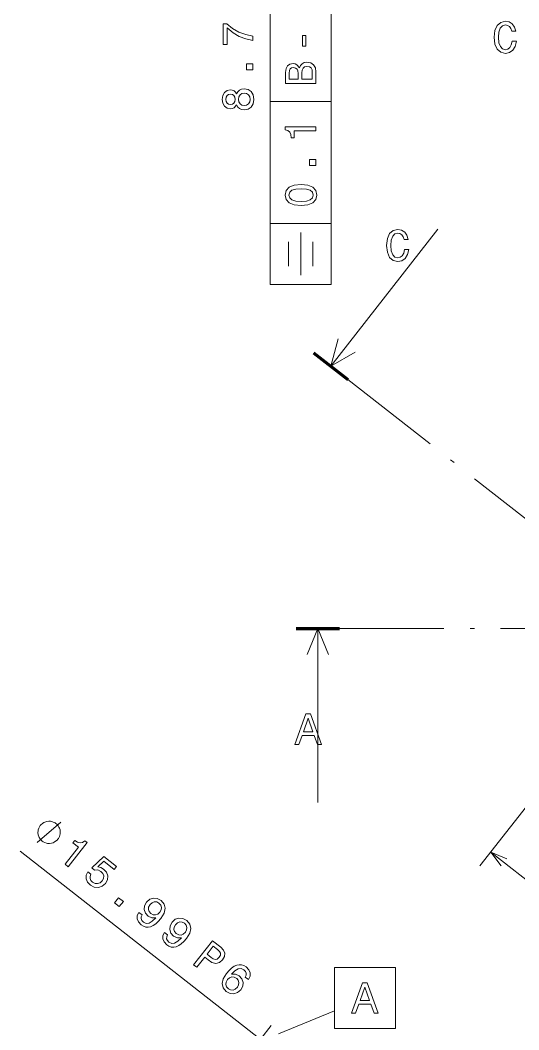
# Model space of a CAD drawing. Extents: x 0 to 420, y 0 to 297.
# Drawn here: x 110.9 to 168.2, y 113.9 to 230 of the extents above; entities that cross this region are included whole.
import ezdxf

# ---------------------------------------------------------------- set-up
doc = ezdxf.new("R2010")
doc.units = 0
doc.linetypes.add('DASHDOT', pattern=[18.5, 12, -3, 0.5, -3])

msp = doc.modelspace()

# ---------------------------------------------------------------- linework, layer by layer
at = {"color": 7, "lineweight": 13}
for p, q in [((139.687347, 219.339386), (139.687347, 244.471268)), ((139.6828, 199.586685), (139.6828, 234.602814)), ((146.6828, 199.586685), (146.6828, 234.602829)), ((146.62767, 190.189514), (158.957611, 205.936661)), ((145.149948, 160.026749), (145.149948, 140.026749)), ((183.916962, 158.452042), (163.782669, 132.737595)), ((151.133011, 102.941849), (110.934448, 134.41713)), ((186.364044, 117.596626), (165.015671, 134.312302)), ((118.952126, 87.772865), (139.779144, 114.372025))]:
    msp.add_line(p, q, dxfattribs=at)
at = {"color": 7, "lineweight": 13, "ltscale": 0.175}
for p, q in [((139.6828, 220.594757), (146.6828, 220.594757)), ((139.6828, 206.586685), (146.6828, 206.586685)), ((139.6828, 199.586685), (146.6828, 199.586685))]:
    msp.add_line(p, q, dxfattribs=at)
at = {"color": 7, "lineweight": 100, "ltscale": 0.125}
for p, q in [((144.659271, 191.730759), (148.596054, 188.64827)), ((142.649948, 160.026749), (147.649948, 160.026749))]:
    msp.add_line(p, q, dxfattribs=at)
at = {"color": 7, "linetype": 'DASHDOT', "lineweight": 13}
for p, q in [((148.596054, 188.64827), (239.793579, 117.241051)), ((147.649948, 160.026749), (190.149948, 160.026749))]:
    msp.add_line(p, q, dxfattribs=at)
at = {"color": 7, "lineweight": 13, "ltscale": 0.173919}
msp.add_line((140.632339, 113.40609), (147.056244, 116.076279), dxfattribs=at)
at = {"color": 7, "lineweight": 13}
for points in [[(137.687347, 227.628433), (137.687347, 228.137802), (136.855209, 228.30423), (136.078552, 228.596725), (135.357376, 229.010269), (134.68158, 229.549896), (134.263, 229.549896), (134.263, 227.149323), (134.721924, 227.149323), (134.721924, 229.06575), (135.402756, 228.511002), (136.113861, 228.092407), (136.870346, 227.799896)], [(167.48497, 227.540787), (167.384094, 227.117157), (167.217667, 226.81456), (166.985687, 226.62796), (166.713348, 226.567444), (166.385544, 226.658234), (166.128342, 226.930557), (165.956863, 227.374359), (165.901382, 227.989639), (165.956863, 228.599869), (166.123291, 229.048721), (166.380493, 229.321045), (166.713348, 229.41687), (166.955429, 229.36644), (167.162201, 229.225235), (167.323578, 228.998291), (167.434525, 228.685608), (167.913635, 228.685608), (167.762344, 229.164719), (167.500092, 229.527817), (167.142029, 229.754776), (166.713348, 229.835464), (166.178772, 229.709381), (165.770264, 229.356354), (165.508011, 228.776382), (165.417236, 227.989639), (165.508011, 227.202896), (165.770264, 226.622925), (166.178772, 226.264862), (166.713348, 226.143814), (167.182373, 226.239639), (167.560608, 226.506927), (167.827896, 226.945694), (167.969116, 227.540787)], [(137.687347, 224.245438), (137.687347, 224.941391), (136.935898, 224.941391), (136.935898, 224.245438)], [(135.801178, 220.232025), (135.942383, 219.974823), (136.139069, 219.798309), (136.3862, 219.687363), (136.683746, 219.652054), (137.132584, 219.732758), (137.480576, 219.964737), (137.702469, 220.342987), (137.788208, 220.857391), (137.702469, 221.36676), (137.480576, 221.744995), (137.132584, 221.97699), (136.683746, 222.062729), (136.3862, 222.022385), (136.139069, 221.916473), (135.942383, 221.734909), (135.801178, 221.482758), (135.680145, 221.684479), (135.513718, 221.825699), (135.311981, 221.911423), (135.064865, 221.941681), (134.706802, 221.860992), (134.419327, 221.649185), (134.232727, 221.306244), (134.162125, 220.857391), (134.232727, 220.403503), (134.419327, 220.060562), (134.706802, 219.843704), (135.064865, 219.768051), (135.311981, 219.793274), (135.513718, 219.879013)], [(135.105209, 220.247162), (134.883316, 220.287506), (134.711838, 220.408539), (134.605927, 220.600189), (134.565582, 220.857391), (134.605927, 221.109558), (134.711838, 221.301193), (134.883316, 221.422241), (135.105209, 221.467621), (135.332153, 221.422241), (135.508667, 221.301193), (135.624664, 221.109558), (135.659973, 220.857391), (135.619629, 220.600189), (135.508667, 220.408539), (135.332153, 220.287506)], [(136.67366, 220.136215), (136.406372, 220.181595), (136.204636, 220.32785), (136.073517, 220.554794), (136.028122, 220.857391), (136.073517, 221.154938), (136.204636, 221.381882), (136.406372, 221.528137), (136.67366, 221.578568), (136.961121, 221.528137), (137.177979, 221.381882), (137.319183, 221.154938), (137.364578, 220.857391), (137.319183, 220.554794), (137.177979, 220.32785), (136.961121, 220.181595)], [(155.115768, 203.606964), (155.014893, 203.183334), (154.848465, 202.880737), (154.616486, 202.694138), (154.344147, 202.633621), (154.016342, 202.724411), (153.75914, 202.996735), (153.587662, 203.440536), (153.532181, 204.055817), (153.587662, 204.666046), (153.754089, 205.114899), (154.011292, 205.387222), (154.344147, 205.483047), (154.586227, 205.432617), (154.792999, 205.291412), (154.954376, 205.064468), (155.065323, 204.751785), (155.544434, 204.751785), (155.393143, 205.230896), (155.13089, 205.593994), (154.772827, 205.820953), (154.344147, 205.901642), (153.80957, 205.775558), (153.401062, 205.422531), (153.138809, 204.84256), (153.048035, 204.055817), (153.138809, 203.269073), (153.401062, 202.689102), (153.80957, 202.331039), (154.344147, 202.209991), (154.813171, 202.305817), (155.191406, 202.573105), (155.458694, 203.011871), (155.599915, 203.606964)], [(142.509811, 146.693558), (142.973801, 146.693558), (143.341949, 147.722382), (144.738922, 147.722382), (145.107086, 146.693558), (145.581146, 146.693558), (144.300171, 150.198608), (143.785751, 150.198608)], [(143.503342, 148.151047), (144.042953, 149.694275), (144.582581, 148.151047)], [(115.267197, 135.787384), (115.339119, 135.879242), (115.437042, 136.098923), (115.499001, 136.272659), (115.524994, 136.400482), (115.541023, 136.610199), (115.511124, 136.855881), (115.445259, 137.055618), (115.389359, 137.173477), (115.287537, 137.327286), (115.139778, 137.517059), (115.04792, 137.588989), (114.956062, 137.660919), (114.736389, 137.758835), (114.562637, 137.820801), (114.434814, 137.846786), (114.225105, 137.862823), (113.979431, 137.832916), (113.779686, 137.767059), (113.661827, 137.711151), (113.508011, 137.609329), (113.318237, 137.461578), (113.246307, 137.36972), (113.174385, 137.277863), (113.076462, 137.058182), (113.014511, 136.88443), (112.98851, 136.756607), (112.972481, 136.546906), (113.002388, 136.301224), (113.068245, 136.101486), (113.124146, 135.983627), (113.225967, 135.829803), (113.373726, 135.64003), (113.465584, 135.5681), (113.557442, 135.496185), (113.777122, 135.39827), (113.950867, 135.336304), (114.07869, 135.310303), (114.288399, 135.294281), (114.534073, 135.324188), (114.733818, 135.390045), (114.851677, 135.445938), (115.005493, 135.54776), (115.195267, 135.695526)], [(116.099426, 132.913116), (116.46077, 132.630188), (118.634056, 135.405792), (118.364037, 135.617218), (118.102905, 135.430954), (117.832481, 135.380081), (117.539467, 135.45578), (117.212814, 135.660309), (116.992065, 135.378387), (117.635338, 134.87471)], [(118.690475, 132.043701), (118.522881, 131.649689), (118.518471, 131.24321), (118.68, 130.860519), (118.99868, 130.514908), (119.455696, 130.272369), (119.921745, 130.221313), (120.362793, 130.37558), (120.749153, 130.713593), (120.970802, 131.135742), (121.007164, 131.574844), (120.855484, 131.994659), (120.52317, 132.363739), (120.188049, 132.549286), (119.855141, 132.598572), (120.547729, 133.254059), (121.75486, 132.308884), (122.009811, 132.634491), (120.536636, 133.787979), (119.17408, 132.497711), (119.491745, 132.248993), (119.868179, 132.25528), (120.214874, 132.092712), (120.434807, 131.850052), (120.529884, 131.570633), (120.500633, 131.279678), (120.348442, 130.995316), (120.108887, 130.779358), (119.829468, 130.68428), (119.538513, 130.713531), (119.254158, 130.865738), (119.065468, 131.058304), (118.974174, 131.277115), (118.966972, 131.513336), (119.059761, 131.754547)], [(121.780083, 128.465195), (122.328056, 128.036133), (122.791321, 128.627792), (122.243347, 129.056854)], [(124.577431, 127.376595), (124.391373, 127.016266), (124.372459, 126.64035), (124.52433, 126.278038), (124.838173, 125.942627), (125.094215, 125.78698), (125.360634, 125.693672), (125.635704, 125.676857), (125.923393, 125.733429), (126.213524, 125.858551), (126.512306, 126.060165), (126.806435, 126.329468), (127.10611, 126.671295), (127.476997, 127.284035), (127.602669, 127.845383), (127.48571, 128.334091), (127.129234, 128.75412), (126.684128, 128.987335), (126.241051, 129.02681), (125.820374, 128.882217), (125.46769, 128.562668), (125.232742, 128.131729), (125.192406, 127.695732), (125.327347, 127.295433), (125.634109, 126.95916), (126.066444, 126.74234), (126.528702, 126.7519), (126.120056, 126.360886), (125.747368, 126.146683), (125.40667, 126.112404), (125.093987, 126.261154), (124.909264, 126.450623), (124.826775, 126.656128), (124.836327, 126.872833), (124.942741, 127.090553)], [(125.855972, 128.26506), (126.08844, 128.480164), (126.351974, 128.587677), (126.62307, 128.573959), (126.883614, 128.44043), (127.083687, 128.213303), (127.165993, 127.950302), (127.127937, 127.672646), (126.978851, 127.39225), (126.739296, 127.176292), (126.481979, 127.076721), (126.20916, 127.104584), (125.935852, 127.254532), (125.748543, 127.465248), (125.667961, 127.714088), (125.699799, 127.983803)], [(127.519012, 125.073349), (127.332954, 124.71302), (127.314041, 124.337105), (127.465912, 123.974792), (127.779762, 123.639381), (128.035797, 123.483734), (128.302216, 123.390427), (128.577286, 123.373611), (128.864975, 123.430183), (129.155106, 123.555305), (129.453888, 123.75692), (129.748016, 124.026222), (130.047699, 124.36805), (130.418579, 124.980789), (130.54425, 125.542137), (130.427292, 126.030838), (130.070816, 126.450874), (129.625717, 126.684097), (129.182632, 126.723572), (128.761963, 126.578972), (128.409271, 126.25943), (128.174332, 125.828484), (128.133987, 125.392487), (128.268936, 124.992188), (128.575699, 124.655914), (129.008026, 124.439095), (129.470291, 124.448654), (129.061646, 124.05764), (128.68895, 123.843437), (128.348251, 123.809158), (128.035568, 123.957909), (127.850853, 124.147377), (127.768356, 124.352882), (127.777908, 124.569588), (127.884331, 124.787308)], [(128.797546, 125.961815), (129.030029, 126.17691), (129.293564, 126.284424), (129.564651, 126.270721), (129.825195, 126.137177), (130.025269, 125.910057), (130.107574, 125.647057), (130.069519, 125.3694), (129.920441, 125.089005), (129.680878, 124.873047), (129.423569, 124.773476), (129.150742, 124.801338), (128.877426, 124.951286), (128.690125, 125.162003), (128.609543, 125.410843), (128.641388, 125.680557)], [(130.867706, 121.349625), (131.233017, 121.063591), (132.143997, 122.227036), (132.549026, 121.909904), (132.973557, 121.60952), (133.40799, 121.493553), (133.829865, 121.598785), (134.190491, 121.912102), (134.402283, 122.297119), (134.439331, 122.671646), (134.295395, 123.02774), (133.978439, 123.359184), (133.025452, 124.105377)], [(133.614899, 123.099396), (133.834488, 122.889023), (133.950134, 122.676773), (133.94455, 122.456955), (133.809296, 122.210579), (133.589249, 122.011368), (133.373215, 121.956329), (133.134598, 122.027878), (132.868896, 122.203896), (132.408279, 122.56456), (133.12648, 123.481819)], [(137.176468, 119.657372), (137.352859, 120.038078), (137.364685, 120.413132), (137.212814, 120.775444), (136.903809, 121.10067), (136.647766, 121.25631), (136.386185, 121.339432), (136.111115, 121.356247), (135.82341, 121.299675), (135.533295, 121.174561), (135.237625, 120.976913), (134.936401, 120.706749), (134.643814, 120.365776), (134.265839, 119.752174), (134.140167, 119.190834), (134.261108, 118.69902), (134.624664, 118.279846), (135.065796, 118.049736), (135.505768, 118.006287), (135.926437, 118.150894), (136.286209, 118.471291), (136.514069, 118.901375), (136.55838, 119.334267), (136.419464, 119.737671), (136.119781, 120.074814), (135.680374, 120.290764), (135.221222, 120.285172), (135.622787, 120.675323), (135.995483, 120.889526), (136.336182, 120.923813), (136.65593, 120.775925), (136.829605, 120.588699), (136.915207, 120.387161), (136.905655, 120.170456), (136.811142, 119.943413)], [(147.056244, 121.031097), (147.056244, 114.031097), (154.056244, 114.031097), (154.056244, 121.031097)], [(135.897919, 118.768906), (135.658371, 118.552948), (135.397949, 118.449402), (135.119766, 118.46225), (134.866318, 118.596649), (134.663116, 118.819801), (134.580826, 119.082802), (134.614899, 119.363571), (134.77504, 119.641716), (135.007523, 119.856812), (135.264832, 119.956383), (135.540756, 119.932487), (135.821152, 119.783401), (136.001373, 119.571831), (136.081955, 119.322983), (136.047012, 119.049301)], [(149.023102, 115.781097), (149.487076, 115.781097), (149.85524, 116.809921), (151.252213, 116.809921), (151.620361, 115.781097), (152.094421, 115.781097), (150.813446, 119.28614), (150.299042, 119.28614)], [(150.016617, 117.238594), (150.556244, 118.781822), (151.095871, 117.238594)]]:
    msp.add_lwpolyline(points, close=True, dxfattribs=at)
at = {"color": 7, "lineweight": 5}
for points in [[(143.777908, 226.988556), (143.777908, 228.209015), (143.379486, 228.209015), (143.379486, 226.988556)], [(143.041595, 224.493179), (142.749084, 224.846191), (142.552399, 224.936981), (142.310318, 224.967239), (141.932083, 224.901672), (141.659744, 224.704987), (141.493317, 224.387268), (141.4328, 223.943466), (141.4328, 222.697784), (144.9328, 222.697784), (144.9328, 224.014069), (144.862198, 224.483078), (144.655426, 224.83107), (144.327606, 225.047928), (143.883804, 225.123581), (143.586258, 225.078186), (143.339142, 224.957153), (143.157578, 224.760468)], [(142.885254, 223.847641), (142.885254, 223.161758), (141.851395, 223.161758), (141.851395, 223.887985), (141.881653, 224.160324), (141.972427, 224.351959), (142.128769, 224.467957), (142.360748, 224.508301), (142.592743, 224.462906), (142.75412, 224.341873), (142.854996, 224.135101)], [(144.514206, 223.958588), (144.514206, 223.161758), (143.308884, 223.161758), (143.308884, 223.913208), (143.344177, 224.230927), (143.450089, 224.45787), (143.631653, 224.59404), (143.89389, 224.63942), (144.17128, 224.59404), (144.362915, 224.467957), (144.478912, 224.256134)], [(144.9328, 217.235962), (144.9328, 217.694901), (141.407578, 217.694901), (141.407578, 217.351959), (141.715225, 217.261185), (141.921997, 217.07962), (142.04303, 216.802246), (142.083374, 216.418961), (142.441452, 216.418961), (142.441452, 217.235962)], [(144.9328, 213.242737), (144.9328, 213.938705), (144.181366, 213.938705), (144.181366, 213.242737)], [(143.223145, 208.639282), (144.014938, 208.71492), (144.579773, 208.951965), (144.922714, 209.3302), (145.033661, 209.854691), (144.922714, 210.374146), (144.579773, 210.752396), (144.014938, 210.984375), (143.223145, 211.065079), (142.436401, 210.984375), (142.123718, 210.888565), (141.866516, 210.752396), (141.523575, 210.374146), (141.407578, 209.854691), (141.523575, 209.3302), (141.871567, 208.951965), (142.436401, 208.71492)], [(143.223145, 209.123428), (142.612915, 209.163773), (142.174149, 209.289856), (141.916946, 209.5168), (141.826172, 209.854691), (141.916946, 210.187546), (142.174149, 210.41449), (142.612915, 210.540573), (143.223145, 210.580917), (143.838425, 210.540573), (144.277176, 210.41449), (144.534378, 210.187546), (144.620117, 209.854691), (144.534378, 209.5168), (144.277176, 209.289856), (143.838425, 209.163773)]]:
    msp.add_lwpolyline(points, close=True, dxfattribs=at)
at = {"color": 7, "lineweight": 13}
for points in [[(143.1828, 200.636688), (143.1828, 203.086685), (143.1828, 205.536682)], [(141.782806, 201.686691), (141.782806, 204.486679)], [(144.582794, 201.686691), (144.582794, 204.486679)], [(147.498749, 193.317673), (146.62767, 190.189514), (149.455551, 191.785492)], [(146.392593, 157.026749), (145.149948, 160.026749), (143.907303, 157.026749)], [(112.902306, 135.416443), (115.611198, 137.740646)], [(166.85585, 133.5289), (165.015671, 134.312302), (166.217606, 132.71376)]]:
    msp.add_lwpolyline(points, dxfattribs=at)

doc.saveas('drawing.dxf')
